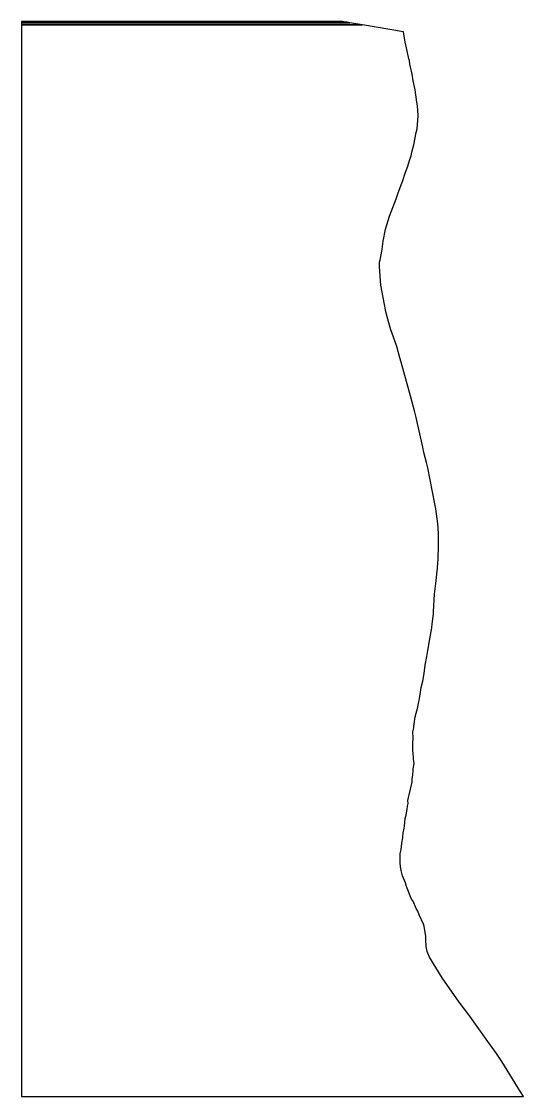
# Model space of a CAD drawing. Extents: x -56 to 30, y -92 to 92.
import ezdxf

# ---------------------------------------------------------------- set-up
doc = ezdxf.new("R2010")
doc.units = 0
doc.layers.add('44_132000', color=7, linetype='CONTINUOUS')

msp = doc.modelspace()

# ---------------------------------------------------------------- linework, layer by layer
at = {"layer": '44_132000', "color": 5}
for points in [[(-50.605, 91.937), (-0.739, 91.937), (-1.276, 92.026), (-56.17, 92.026), (-56.17, 91.937), (-50.605, 91.937)], [(-51.052, 91.886), (-0.439, 91.886), (-0.7, 91.93001), (-56.17, 91.93001), (-56.17, 91.886), (-51.052, 91.886)], [(-56.17, 91.86301), (-56.17, 91.814), (-0.004, 91.814), (-0.43, 91.884), (-56.17, 91.884), (-56.17, 91.86301)], [(-56.17, 91.58301), (-56.17, 91.45901), (2.115, 91.45901), (0.028, 91.80701), (-56.17, 91.80701), (-56.17, 91.58301)], [(-56.17, 90.27701), (-56.17, -92.11401), (29.711, -92.11401), (29.213, -91.343), (27.399, -88.329), (26.007, -86.147), (25.08, -84.776), (23.334, -82.303), (20.52, -78.35101), (18.725, -75.95), (15.807, -71.80901), (13.63, -68.274), (13.231, -67.305), (13.088, -66.425), (13.028, -65.201), (13.017, -64.716), (12.736, -62.963), (12.626, -62.621), (11.868, -60.985), (11.614, -60.372), (11.361, -59.92), (10.82, -58.655), (10.576, -58.308), (10.324, -57.761), (9.804, -56.412), (9.739, -56.255), (9.679, -56.15), (9.523, -55.491), (9.031, -54.317), (8.775, -53.394), (8.712, -52.989), (8.671, -52.831), (8.607, -51.982), (8.597, -51.477), (8.64, -51.051), (8.588, -50.768), (8.635, -50.462), (8.763, -49.795), (8.886, -48.753), (9.06, -47.73), (9.056, -47.655), (9.131, -46.977), (9.282, -46.174), (9.367, -45.835), (9.467, -44.519), (9.589, -44.092), (9.612, -43.918), (9.703, -43.512), (9.809, -42.96), (9.893, -42.404), (9.913, -42.17), (9.971, -41.93), (9.947, -41.43), (10.04, -40.917), (10.153, -40.422), (10.617, -38.503), (10.658, -38.216), (10.688, -37.697), (10.757, -37.046), (10.764, -36.775), (10.82, -36.534), (10.832, -35.978), (10.982, -35.085), (10.903, -34.327), (10.903, -34.174), (10.823, -33.246), (10.77, -32.942), (10.767, -31.532), (10.812, -30.779), (10.841, -30.484), (10.795, -29.807), (10.802, -29.675), (10.958, -28.962), (10.937, -28.723), (11.155, -27.094), (11.614, -25.444), (11.613, -25.372), (11.747, -24.758), (11.885, -24.255), (12.003, -23.625), (12.098, -22.828), (12.22, -22.077), (12.479, -20.996), (12.715, -19.642), (12.897, -18.253), (13.187, -16.718), (13.353, -15.725), (13.705, -13.723), (14.011, -11.817), (14.102, -11.169), (14.296, -9.48), (14.328, -9.049), (14.505, -6.07), (14.769, -3.776), (14.915, -2.613), (14.985, -1.612), (15.073, -0.672), (15.102, -0.182), (15.195, 2.381), (15.153, 4.149), (15.107, 5.324), (15.038, 5.961), (14.702, 8.566), (14.55, 9.424), (13.325, 15.594), (13.12, 16.466), (12.67, 18.213), (12.487, 19.12), (11.332, 24.186), (11.124, 25.128), (10.451, 27.688), (8.811, 33.662), (8.539, 34.428), (8.033, 36.351), (7.986, 36.505), (6.989, 39.233), (6.677, 40.408), (6.132, 42.522), (6.117, 42.659), (5.949, 43.566), (5.321, 46.882), (5.078, 50.003), (5.1, 50.814), (5.176, 51.126), (5.469, 52.708), (5.532, 53.007), (5.718, 54.398), (6.089, 56.441), (6.793, 58.709), (7.939, 61.651), (8.263, 62.664), (8.885, 64.347), (9.054, 64.76801), (9.466, 66.027), (9.927, 67.25201), (10.234, 68.244), (10.493, 69.022), (10.632, 69.652), (10.755, 70.289), (10.936, 70.91), (11.369, 73.03201), (11.549, 73.64001), (11.704, 75.853), (11.68, 76.03001), (11.554, 77.55701), (11.486, 78.231), (11.195, 80.29501), (10.854, 81.87801), (10.652, 83.023), (10.281, 84.7), (10.187, 85.332), (10.113, 85.65601), (9.723, 87.51501), (9.466, 88.48), (9.192, 90.27701), (2.146, 91.455), (-56.17, 91.455), (-56.17, 90.27701)]]:
    msp.add_lwpolyline(points, dxfattribs=at)

doc.saveas('drawing.dxf')
